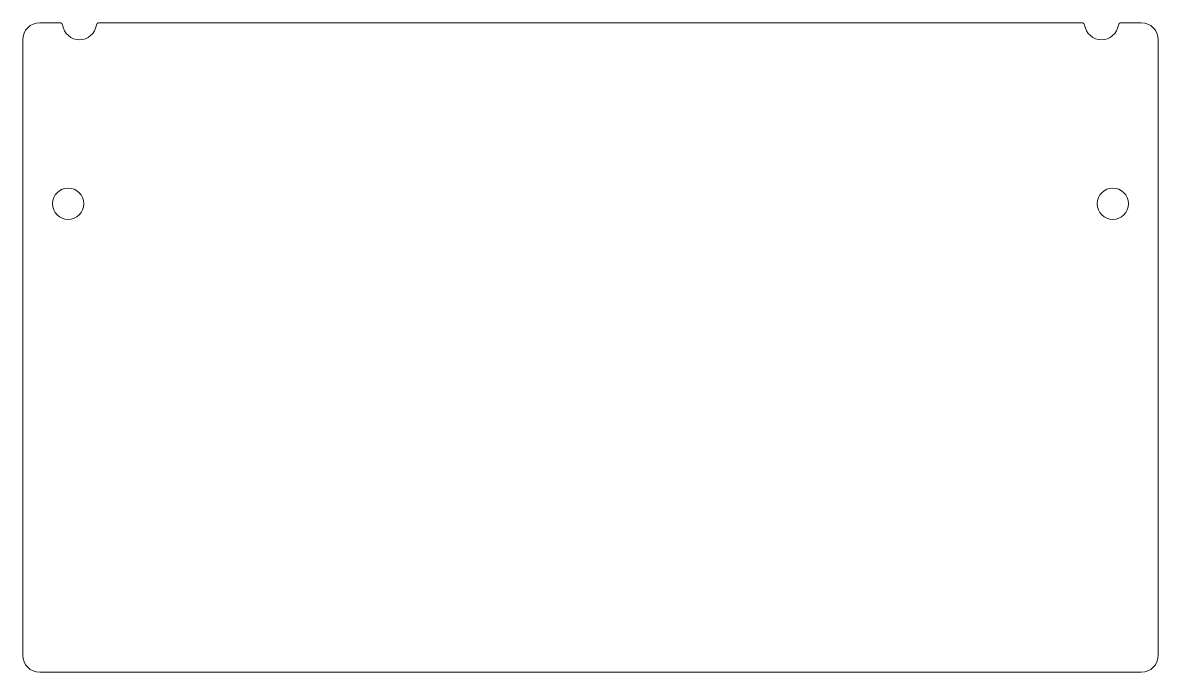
# Model space of a CAD drawing. Header units: inches. Extents: x 27.15 to 35.03, y 69.96 to 74.46.
import ezdxf

# ---------------------------------------------------------------- set-up
doc = ezdxf.new("R2010")
doc.units = ezdxf.units.IN
doc.header["$MEASUREMENT"] = 0

msp = doc.modelspace()

# ---------------------------------------------------------------- linework, layer by layer
at = {"color": 7, "linetype": 'Continuous', "lineweight": 15}
for p, q in [((27.4112, 74.4576), (27.272, 74.4576)), ((34.4978, 74.4576), (27.684, 74.4576)), ((34.9098, 74.4576), (34.7706, 74.4576)), ((27.1539, 74.3395), (27.1539, 70.0757)), ((35.0279, 70.0757), (35.0279, 74.3395)), ((27.272, 69.9576), (34.9098, 69.9576))]:
    msp.add_line(p, q, dxfattribs=at)
for centre in [(27.4689, 73.2037), (34.7129, 73.2037)]:
    msp.add_circle(centre, 0.1083, dxfattribs=at)
for centre, radius, start, end in [((27.272, 74.3395), 0.1181, 90, 180), ((27.4112, 74.4379), 0.0197, 8.21321, 90), ((27.5476, 74.4576), 0.1181, 188.21321, 351.78679), ((27.684, 74.4379), 0.0197, 90, 171.78679), ((34.4978, 74.4379), 0.0197, 8.21321, 90), ((34.6342, 74.4576), 0.1181, 188.21321, 351.78679), ((34.7706, 74.4379), 0.0197, 90, 171.78679), ((34.9098, 74.3395), 0.1181, 0, 90), ((27.272, 70.0757), 0.1181, 180, 270), ((34.9098, 70.0757), 0.1181, 270, 0)]:
    msp.add_arc(centre, radius, start, end, dxfattribs=at)

doc.saveas('drawing.dxf')
